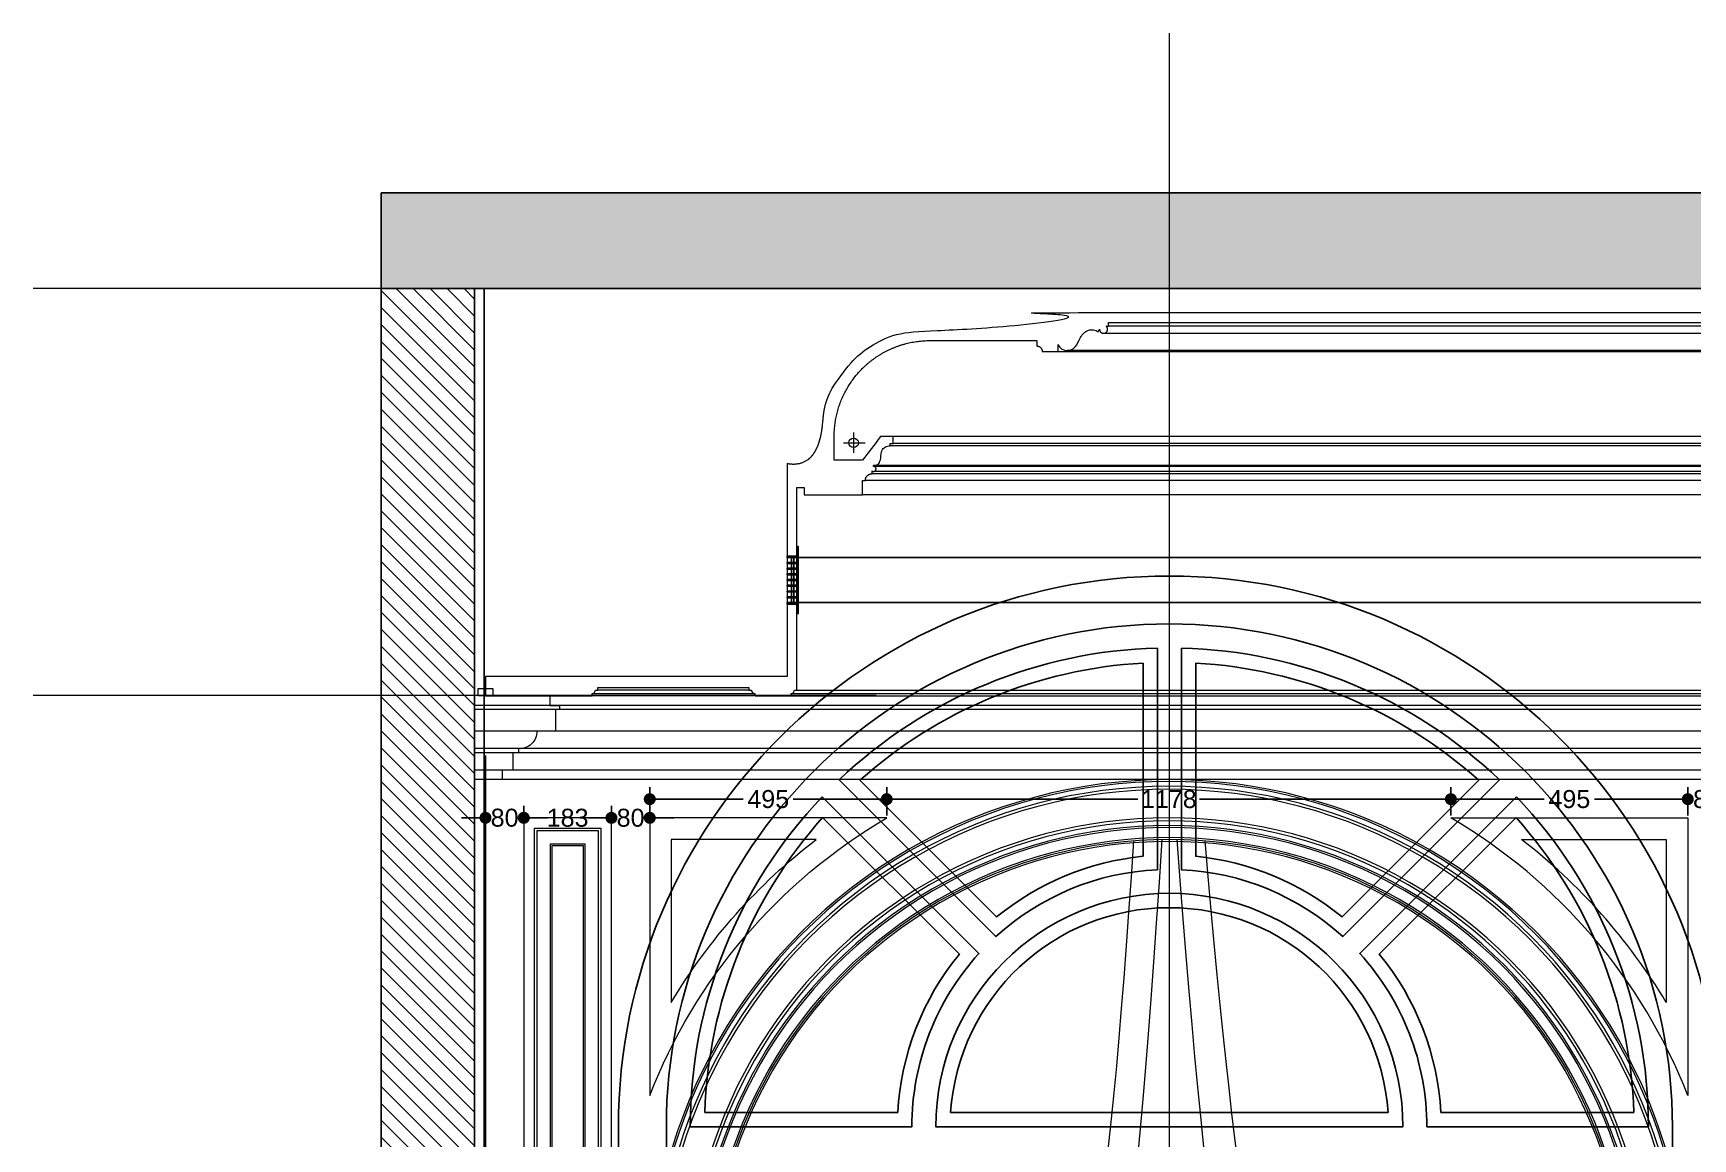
# Model space of a CAD drawing. Header units: millimetres. Extents: x -10942 to 92711, y -16583 to 30009.
# Drawn here: x 59975 to 63439, y 21237 to 23546 of the extents above; entities that cross this region are included whole.
import ezdxf
from ezdxf.lldxf.tags import DXFTag

# ---------------------------------------------------------------- set-up
doc = ezdxf.new("R2010")
doc.units = ezdxf.units.MM
doc.header["$LTSCALE"] = 1000
doc.header["$MEASUREMENT"] = 0
for name, pattern in [('CENTERX2', [4, 2.5, -0.5, 0.5, -0.5]), ('DASHED', [0.75, 0.5, -0.25]), ('HIDDEN', [0.375, 0.25, -0.125])]:
    doc.linetypes.add(name, pattern=pattern)
for name, color, linetype in [('8', 8, 'Continuous'), ('A-Hidden', 8, 'HIDDEN'), ('FURNITURE', 200, 'Continuous'), ('Layer3', 3, 'Continuous'), ('Layer7', 8, 'Continuous'), ('METAL', 5, 'Continuous'), ('PROJECTION', 8, 'Continuous'), ('WOOD 01', 34, 'Continuous')]:
    doc.layers.add(name, color=color, linetype=linetype)
for name, color, linetype, lineweight in [('Fabric', 253, 'Continuous', 0), ('GRC', 41, 'Continuous', 0), ('Lighting', 5, 'Continuous', 0)]:
    doc.layers.add(name, color=color, linetype=linetype, lineweight=lineweight)
doc.styles.get("Standard").update_dxf_attribs({"font": 'arial.ttf'})
tags = doc.linetypes.add('DASHED2', pattern=[0.375, 0.25, -0.125]).pattern_tags.tags
tags[6:7] = [DXFTag(74, 4), DXFTag(75, 0), DXFTag(340, '0'), DXFTag(46, 1.0), DXFTag(50, 0.0), DXFTag(44, 0.0), DXFTag(45, 0.0)]
tags[4:5] = [DXFTag(74, 4), DXFTag(75, 0), DXFTag(340, '0'), DXFTag(46, 1.0), DXFTag(50, 0.0), DXFTag(44, 0.0), DXFTag(45, 0.0)]
doc.dimstyles.new('chester 25', dxfattribs={"dimscale": 0.25, "dimtxt": 150, "dimasz": 100, "dimexe": 100, "dimexo": 20, "dimgap": 40, "dimtad": 0, "dimdec": 0, "dimzin": 0, "dimdsep": 46, "dimtxsty": 'Standard', "dimblk": 'DOT', "dimcen": 100, "dimclrd": 1, "dimclre": 1, "dimclrt": 3, "dimadec": 0, "dimazin": 0, "dimtfac": 1, "dimtdec": 0, "dimtofl": 0, "dimtmove": 0, "dimatfit": 3, "dimfxl": 1, "dimtolj": 1, "dimtzin": 0, "dimlwd": -1, "dimarcsym": 0})

# ---------------------------------------------------------------- blocks, each defined once
blk = doc.blocks.new('curtain elev1')
at = {"layer": 'Fabric', "lineweight": 0}
for points, knots in [([(323481.5, -7345.6, 0), (323413.9, -8268.1, 0), (323344.9, -8615.8, 0), (323084.8, -9075.5, 0), (322864.5, -9251.8, 0), (322695, -9247.7, 0), (322592.4, -9229.4, 0), (322465.3, -9156.1, 0)], [399.730755, 399.730755, 399.730755, 399.730755, 756.841523, 881.937441, 1071.680382, 1208.200709, 1265.355331, 1265.355331, 1265.355331, 1265.355331]), ([(323423.6, -7348.4, 0), (323353.5, -8154.8, 0), (323289.9, -8535.9, 0), (323012.8, -9025.7, 0), (322792.5, -9202, 0), (322622.8, -9197.9, 0), (322519.9, -9179.5, 0), (322465.3, -9156.1, 0), (322465.3, -9156.1, 0), (322465.3, -9156.1, 0), (322465.3, -9156.1, 0)], [355.76469, 355.76469, 355.76469, 355.76469, 756.841523, 881.937441, 1071.680382, 1208.200709, 1265.782785, 1265.782785, 1265.782785, 1265.786307, 1265.786307, 1265.786307, 1265.786307]), ([(323513.2, -7345.6, 0), (323574, -8322.5, 0), (323646.1, -8641.7, 0), (323891.5, -9075.5, 0), (324111.9, -9251.8, 0), (324281.3, -9247.7, 0), (324383.9, -9229.4, 0), (324511.1, -9156.1, 0)], [437.537701, 437.537701, 437.537701, 437.537701, 756.841523, 881.937441, 1071.680382, 1208.200709, 1265.355331, 1265.355331, 1265.355331, 1265.355331]), ([(323572.2, -7348.3, 0), (323626.5, -8175.7, 0), (323692.1, -8545.8, 0), (323963.5, -9025.7, 0), (324183.9, -9202, 0), (324353.5, -9197.9, 0), (324456.4, -9179.5, 0), (324511.1, -9156.1, 0), (324511.1, -9156.1, 0), (324511.1, -9156.1, 0), (324511.1, -9156.1, 0)], [370.207312, 370.207312, 370.207312, 370.207312, 756.841523, 881.937441, 1071.680382, 1208.200709, 1265.782785, 1265.782785, 1265.782785, 1265.786307, 1265.786307, 1265.786307, 1265.786307])]:
    blk.add_open_spline(points, degree=3, knots=knots, dxfattribs=at)
blk = doc.blocks.new('_Dot')
at = {"color": 0, "linetype": 'ByBlock', "lineweight": -2}
blk.add_line((-0.5, 0), (-1, 0), dxfattribs=at)
at = {"color": 0, "linetype": 'ByBlock', "const_width": 0.5}
blk.add_lwpolyline([(-0.25, 0, 1), (0.25, 0, 1)], format="xyb", close=True, dxfattribs=at)
blk = doc.blocks.new('*D219')
at = {"color": 1, "lineweight": -2, "transparency": 16777216}
for p, q in [((60919.1, 21905.9), (60919.1, 21932.3)), ((60999, 21906.1), (60999, 21932.3))]:
    blk.add_line(p, q, dxfattribs=at)
at = {"color": 1, "transparency": 16777216}
for p, q in [((60894.1, 21907.3), (60869.1, 21907.3)), ((61024, 21907.3), (61049, 21907.3))]:
    blk.add_line(p, q, dxfattribs=at)
at = {"layer": 'Defpoints', "color": 0, "transparency": 16777216}
for p in [(60919.1, 21900.9), (60999, 21907.3), (60999, 21901.1, 0)]:
    blk.add_point(p, dxfattribs=at)
at = {"color": 1, "transparency": 16777216, "xscale": 25, "yscale": 25, "zscale": 25}
blk.add_blockref('_Dot', (60919.1, 21907.3), dxfattribs=at)
at = {"color": 1, "transparency": 16777216, "xscale": 25, "yscale": 25, "zscale": 25, "rotation": 179.9999999966649}
blk.add_blockref('_Dot', (60999, 21907.3), dxfattribs=at)
at = {"color": 3, "transparency": 16777216, "insert": (60959, 21907.3), "char_height": 37.5, "attachment_point": 5, "rotation": 360}
blk.add_mtext('\\A1;80', dxfattribs=at)
blk = doc.blocks.new('*D220')
at = {"color": 1, "lineweight": -2, "transparency": 16777216}
for p, q in [((60999, 21906.1), (60999, 21932.2)), ((61182, 21912.1), (61182, 21932.2))]:
    blk.add_line(p, q, dxfattribs=at)
at = {"color": 1, "transparency": 16777216}
for p, q in [((61024, 21907.2), (61040.9, 21907.2)), ((61157, 21907.2), (61140.2, 21907.2))]:
    blk.add_line(p, q, dxfattribs=at)
at = {"layer": 'Defpoints', "color": 0, "transparency": 16777216}
for p in [(60999, 21901.1, 0), (61182, 21907.2), (61182, 21907.1, 0)]:
    blk.add_point(p, dxfattribs=at)
at = {"color": 1, "transparency": 16777216, "xscale": 25, "yscale": 25, "zscale": 25, "rotation": 179.9999999966649}
blk.add_blockref('_Dot', (60999, 21907.2), dxfattribs=at)
at = {"color": 1, "transparency": 16777216, "xscale": 25, "yscale": 25, "zscale": 25}
blk.add_blockref('_Dot', (61182, 21907.2), dxfattribs=at)
at = {"color": 3, "transparency": 16777216, "insert": (61090.5, 21907.2), "char_height": 37.5, "attachment_point": 5, "rotation": 360}
blk.add_mtext('\\A1;183', dxfattribs=at)
blk = doc.blocks.new('*D221')
at = {"color": 1, "lineweight": -2, "transparency": 16777216}
for p, q in [((61182, 21912.1), (61182, 21932.2)), ((61262, 21912.1), (61262, 21932.2))]:
    blk.add_line(p, q, dxfattribs=at)
at = {"color": 1, "transparency": 16777216}
for p, q in [((61157, 21907.2), (61132, 21907.2)), ((61287, 21907.2), (61312, 21907.2))]:
    blk.add_line(p, q, dxfattribs=at)
at = {"layer": 'Defpoints', "color": 0, "transparency": 16777216}
for p in [(61182, 21907.1, 0), (61262, 21907.2), (61262, 21907.1, 0)]:
    blk.add_point(p, dxfattribs=at)
at = {"color": 1, "transparency": 16777216, "xscale": 25, "yscale": 25, "zscale": 25}
blk.add_blockref('_Dot', (61182, 21907.2), dxfattribs=at)
at = {"color": 1, "transparency": 16777216, "xscale": 25, "yscale": 25, "zscale": 25, "rotation": 179.9999999966649}
blk.add_blockref('_Dot', (61262, 21907.2), dxfattribs=at)
at = {"color": 3, "transparency": 16777216, "insert": (61222, 21907.2), "char_height": 37.5, "attachment_point": 5, "rotation": 360}
blk.add_mtext('\\A1;80', dxfattribs=at)
blk = doc.blocks.new('*D222')
at = {"color": 1, "lineweight": -2, "transparency": 16777216}
for p, q in [((61262, 21912.2), (61262, 21971.2)), ((61756.6, 21912.1), (61756.6, 21971.2))]:
    blk.add_line(p, q, dxfattribs=at)
at = {"color": 1, "transparency": 16777216}
for p, q in [((61287, 21946.2), (61457, 21946.2)), ((61731.6, 21946.2), (61561.6, 21946.2))]:
    blk.add_line(p, q, dxfattribs=at)
at = {"layer": 'Defpoints', "color": 0, "transparency": 16777216}
for p in [(61756.6, 21946.2), (61262, 21907.2), (61756.6, 21907.1, 0)]:
    blk.add_point(p, dxfattribs=at)
at = {"color": 1, "transparency": 16777216, "xscale": 25, "yscale": 25, "zscale": 25, "rotation": 179.9999999966649}
blk.add_blockref('_Dot', (61262, 21946.2), dxfattribs=at)
at = {"color": 1, "transparency": 16777216, "xscale": 25, "yscale": 25, "zscale": 25}
blk.add_blockref('_Dot', (61756.6, 21946.2), dxfattribs=at)
at = {"color": 3, "transparency": 16777216, "insert": (61509.3, 21946.2), "char_height": 37.5, "attachment_point": 5, "rotation": 360}
blk.add_mtext('\\A1;495', dxfattribs=at)
blk = doc.blocks.new('*D223')
at = {"color": 1, "lineweight": -2, "transparency": 16777216}
for p, q in [((61756.6, 21912.1), (61756.6, 21971.2)), ((62934.2, 21912.1), (62934.2, 21971.2))]:
    blk.add_line(p, q, dxfattribs=at)
at = {"color": 1, "transparency": 16777216}
for p, q in [((61781.6, 21946.2), (62281.1, 21946.2)), ((62909.2, 21946.2), (62409.7, 21946.2))]:
    blk.add_line(p, q, dxfattribs=at)
at = {"layer": 'Defpoints', "color": 0, "transparency": 16777216}
for p in [(62934.2, 21946.2), (61756.6, 21907.1, 0), (62934.2, 21907.1, 0)]:
    blk.add_point(p, dxfattribs=at)
at = {"color": 1, "transparency": 16777216, "xscale": 25, "yscale": 25, "zscale": 25, "rotation": 179.9999999966649}
blk.add_blockref('_Dot', (61756.6, 21946.2), dxfattribs=at)
at = {"color": 1, "transparency": 16777216, "xscale": 25, "yscale": 25, "zscale": 25}
blk.add_blockref('_Dot', (62934.2, 21946.2), dxfattribs=at)
at = {"color": 3, "transparency": 16777216, "insert": (62345.4, 21946.2), "char_height": 37.5, "attachment_point": 5, "rotation": 360}
blk.add_mtext('\\A1;1178', dxfattribs=at)
blk = doc.blocks.new('*D224')
at = {"color": 1, "lineweight": -2, "transparency": 16777216}
for p, q in [((62934.2, 21912.1), (62934.2, 21971.2)), ((63428.8, 21912.1), (63428.8, 21971.2))]:
    blk.add_line(p, q, dxfattribs=at)
at = {"color": 1, "transparency": 16777216}
for p, q in [((62959.2, 21946.2), (63129.2, 21946.2)), ((63403.8, 21946.2), (63233.8, 21946.2))]:
    blk.add_line(p, q, dxfattribs=at)
at = {"layer": 'Defpoints', "color": 0, "transparency": 16777216}
for p in [(63428.8, 21946.2), (62934.2, 21907.1, 0), (63428.8, 21907.1, 0)]:
    blk.add_point(p, dxfattribs=at)
at = {"color": 1, "transparency": 16777216, "xscale": 25, "yscale": 25, "zscale": 25, "rotation": 179.9999999966649}
blk.add_blockref('_Dot', (62934.2, 21946.2), dxfattribs=at)
at = {"color": 1, "transparency": 16777216, "xscale": 25, "yscale": 25, "zscale": 25}
blk.add_blockref('_Dot', (63428.8, 21946.2), dxfattribs=at)
at = {"color": 3, "transparency": 16777216, "insert": (63181.5, 21946.2), "char_height": 37.5, "attachment_point": 5, "rotation": 360}
blk.add_mtext('\\A1;495', dxfattribs=at)
blk = doc.blocks.new('*D165')
at = {"color": 1, "lineweight": -2, "transparency": 16777216}
for p, q in [((63428.8, 21912.1), (63428.8, 21971.2)), ((63508.8, 21912.1), (63508.8, 21971.2))]:
    blk.add_line(p, q, dxfattribs=at)
at = {"color": 1, "transparency": 16777216}
for p, q in [((63403.8, 21946.2), (63378.8, 21946.2)), ((63533.8, 21946.2), (63558.8, 21946.2))]:
    blk.add_line(p, q, dxfattribs=at)
at = {"layer": 'Defpoints', "color": 0, "transparency": 16777216}
for p in [(63508.8, 21946.2), (63428.8, 21907.1, 0), (63508.8, 21907.1, 0)]:
    blk.add_point(p, dxfattribs=at)
at = {"color": 1, "transparency": 16777216, "xscale": 25, "yscale": 25, "zscale": 25}
blk.add_blockref('_Dot', (63428.8, 21946.2), dxfattribs=at)
at = {"color": 1, "transparency": 16777216, "xscale": 25, "yscale": 25, "zscale": 25, "rotation": 179.9999999966649}
blk.add_blockref('_Dot', (63508.8, 21946.2), dxfattribs=at)
at = {"color": 3, "transparency": 16777216, "insert": (63468.8, 21946.2), "char_height": 37.5, "attachment_point": 5, "rotation": 360}
blk.add_mtext('\\A1;80', dxfattribs=at)
blk = doc.blocks.new('DIFFUSER SEC')
at = {"layer": 'FURNITURE', "color": 251, "linetype": 'Continuous', "lineweight": 0}
for p, q in [((55028.5, -20119.8), (55028.5, -20213.8)), ((55051.5, -20119.8), (55051.5, -20213.8))]:
    blk.add_line(p, q, dxfattribs=at)
at = {"layer": 'METAL'}
for points in [[(55048.5, -20096.8), (55048.5, -20116.8), (55028.5, -20116.8), (55028.5, -20119.8), (55051.5, -20119.8), (55051.5, -20096.8), (55048.5, -20096.8)], [(55048.5, -20236.8), (55048.5, -20216.8), (55028.5, -20216.8), (55028.5, -20213.8), (55051.5, -20213.8), (55051.5, -20236.8), (55048.5, -20236.8)]]:
    blk.add_lwpolyline(points, dxfattribs=at)
for points in [[(55028.5, -20130.2), (55051.5, -20130.2), (55051.5, -20132.2), (55028.5, -20132.2)], [(55028.5, -20142.1), (55051.5, -20142.1), (55051.5, -20144.1), (55028.5, -20144.1)], [(55028.5, -20154), (55051.5, -20154), (55051.5, -20156), (55028.5, -20156)], [(55028.5, -20165.8), (55051.5, -20165.8), (55051.5, -20167.8), (55028.5, -20167.8)], [(55028.5, -20177.7), (55051.5, -20177.7), (55051.5, -20179.7), (55028.5, -20179.7)], [(55028.5, -20189.6), (55051.5, -20189.6), (55051.5, -20191.6), (55028.5, -20191.6)], [(55028.5, -20201.5), (55051.5, -20201.5), (55051.5, -20203.5), (55028.5, -20203.5)]]:
    blk.add_lwpolyline(points, close=True, dxfattribs=at)
at = {"layer": 'PROJECTION'}
for p, q in [((55037.5, -20130.2), (55037.5, -20119.8)), ((55042.5, -20130.2), (55042.5, -20119.8)), ((55037.5, -20142.1), (55037.5, -20132.2)), ((55037.5, -20154), (55037.5, -20144.1)), ((55037.5, -20165.8), (55037.5, -20156)), ((55042.5, -20142.1), (55042.5, -20132.2)), ((55042.5, -20154), (55042.5, -20144.1)), ((55042.5, -20165.8), (55042.5, -20156)), ((55037.5, -20177.7), (55037.5, -20167.8)), ((55037.5, -20189.6), (55037.5, -20179.7)), ((55037.5, -20201.5), (55037.5, -20191.6)), ((55042.5, -20177.7), (55042.5, -20167.8)), ((55042.5, -20189.6), (55042.5, -20179.7)), ((55042.5, -20201.5), (55042.5, -20191.6)), ((55037.5, -20213.8), (55037.5, -20203.5)), ((55042.5, -20213.8), (55042.5, -20203.5))]:
    blk.add_line(p, q, dxfattribs=at)
blk = doc.blocks.new('light')
at = {"layer": 'Lighting'}
for p, q in [((111358.2, -7170.5), (111358.2, -7213.4)), ((111336.9, -7192.4), (111382.3, -7192.4))]:
    blk.add_line(p, q, dxfattribs=at)
blk.add_circle((111358.2, -7192.4), 9.95, dxfattribs=at)

msp = doc.modelspace()

# ---------------------------------------------------------------- hatches: boundary and pattern name
at = {"layer": 'Layer7'}
h = msp.add_hatch(dxfattribs=at)
h.set_pattern_fill('AR-CONC', color=256, scale=10, style=0)
h.set_pattern_definition([(130, (-149429.85, -95187.583), (-71.726018, -6.275213), [7.5, -82.5]), (185, (-149429.85, -95187.58), (13.875133, 75.219213), [6, -66]), (79.5486, (-149435.83, -95188.106), (-57.850938, 68.943954), [6.37402, -70.114211]), (133.8158, (-149429.85, -95167.58), (-106.724105, -16.5519), [11.25, -123.75]), (83.3644, (-149438.74, -95168.96), (-93.46627, 97.411787), [9.56103, -105.1713]), (188.8158, (-149429.85, -95167.58), (-93.466195, 97.41186), [9, -99]), (159, (-149439.85, -95172.583), (-59.690705, -40.261889), [7.5, -82.5]), (214, (-149439.85, -95172.58), (-24.331533, 72.515005), [6, -66]), (108.5486, (-149444.824, -95175.94), (-84.022263, 32.25305), [6.37402, -70.114211]), (142.5, (-149429.85, -95187.583), (-1.2159855, 33.2893854), [0, -65.2, 0, -67, 0, -66.25]), (172.5, (-149429.85, -95187.583), (-26.306954, 39.441171), [0, -38.2, 0, -63.7, 0, -25.25]), (212.5, (-149407.55, -95187.583), (-53.3822436, -2.2554872), [0, -25, 0, -78, 0, -103.5]), (222.5, (-149397.55, -95187.583), (-58.318617, 10.010498), [0, -32.5, 0, -51.8, 0, -73.5])])
h.paths.add_polyline_path([(60701.6, 23212.1), (60701.6, 23012.1), (67246.6, 23012.1), (67246.6, 23212.1)])
h = msp.add_hatch(dxfattribs=at)
h.set_pattern_fill('ANSI31', color=256, scale=200, style=0)
h.set_pattern_definition([(135, (-144624.777, -95237.583), (17.6776695, 17.6776695), [])])
h.paths.add_polyline_path([(60896.5, 18762.1), (60701.6, 18762.1), (60701.6, 23012.1), (60896.5, 23012.1)])

# ---------------------------------------------------------------- linework, layer by layer
at = {"layer": '8', "linetype": 'DASHED2', "ltscale": 200}
msp.add_line((60896.5, 23012.1, 0), (60896.5, 18862.1, 0), dxfattribs=at)
at = {"layer": '8', "linetype": 'HIDDEN', "ltscale": 20, "elevation": 0}
msp.add_lwpolyline([(66006.6, 22356.7), (61569.1, 22356.6), (61569.1, 22450.6), (66006.6, 22450.6)], close=True, dxfattribs=at)
at = {"layer": '8', "linetype": 'DASHED2', "ltscale": 200, "elevation": 0}
for points in [[(62321.6, 22261.7), (62321.6, 21799, 0.174835), (61984.6, 21659.4), (61657.3, 21986.6, -0.185948)], [(62371.6, 22261.7), (62371.6, 21799, -0.174835), (62708.5, 21659.4), (63035.8, 21986.6, 0.185948)], [(62291.6, 22230.5), (62291.6, 21826.9, 0.148901), (61986, 21700.3), (61700.7, 21985.7, -0.169582)], [(62401.6, 22230.5), (62401.6, 21826.9, -0.148901), (62707.1, 21700.3), (62992.5, 21985.7, 0.169582)], [(61622, 21951.3), (61949.2, 21624, 0.186847), (61809.1, 21262.1), (61346.6, 21262.1, -0.192422)], [(63071.1, 21951.3), (62743.9, 21624, -0.186847), (62884.1, 21262.1), (63346.6, 21262.1, 0.192422)], [(61622.9, 21908), (61908.3, 21622.6, 0.16021), (61779.8, 21292.1), (61377, 21292.1, -0.176224)], [(63070.2, 21908), (62784.8, 21622.6, -0.16021), (62913.3, 21292.1), (63316.1, 21292.1, 0.176224)], [(62834.1, 21262.1), (61859.1, 21262.1, -1)], [(62803.1, 21292.1), (61890, 21292.1, -0.936442)]]:
    msp.add_lwpolyline(points, format="xyb", close=True, dxfattribs=at)
msp.add_lwpolyline([(61196.6, 18862.1), (61196.6, 21262.1)], dxfattribs=at)
at = {"layer": '8', "linetype": 'DASHED2', "ltscale": 200}
msp.add_arc((62346.6, 21262.1, 0), 1150, 0, 180, dxfattribs=at)
at = {"layer": 'A-Hidden', "linetype": 'DASHED', "lineweight": 0, "ltscale": 10}
for p, q in [((69234.9, 23012.1, 0), (59975, 23012.1, 0)), ((69234.9, 22162.6, 0), (59975, 22162.6, 0))]:
    msp.add_line(p, q, dxfattribs=at)
at = {"layer": 'GRC', "lineweight": 0}
for p, q in [((65355.8, 22933.6, 0), (62219.8, 22933.6, 0)), ((62212.6, 22919.5, 0), (65366.4, 22918.8, 0)), ((62114.8, 22881.2, 0), (65460.8, 22881.2, 0)), ((65440.3, 22883.1, 0), (62133, 22883, 0)), ((65805.8, 22703.7, 0), (61769.8, 22703.7, 0)), ((65812.2, 22683.8, 0), (61763.8, 22683.8, 0)), ((65805.8, 22688.8, 0), (61769.8, 22688.8, 0)), ((65849.6, 22625.7, 0), (61726, 22625.7, 0)), ((65846.4, 22642.9, 0), (61729.2, 22642.9, 0)), ((65846.4, 22640.9, 0), (61729.2, 22640.9, 0)), ((65846.6, 22630.5, 0), (61729.4, 22630.5, 0)), ((65863.6, 22611.6, 0), (61712, 22611.6, 0)), ((65869.6, 22581.6, 0), (61706, 22581.6, 0)), ((61469.1, 22174.1, 0), (61153.7, 22174.1, 0)), ((61569.1, 22174.1, 0), (66006.6, 22174.1, 0)), ((66501.9, 22142.1, 0), (60896.5, 22142.1, 0)), ((61141.7, 22167.1, 0), (61481.1, 22167.1, 0)), ((61479.5, 22162.1, 0), (61141.7, 22162.1, 0)), ((61557, 22167.1, 0), (66018.6, 22167.1, 0)), ((61557, 22162.1, 0), (66018.6, 22162.1, 0)), ((66501.9, 22133.4, 0), (60896.5, 22133.4, 0)), ((66510.5, 22088.1, 0), (60896.5, 22088.1, 0)), ((66587.5, 22051.7, 0), (60896.5, 22051.7, 0)), ((66587.5, 22043.1, 0), (60896.5, 22043.1, 0)), ((66599.5, 22006.9, 0), (60896.5, 22006.9, 0)), ((66621.4, 21987.1, 0), (60896.5, 21987.1, 0))]:
    msp.add_line(p, q, dxfattribs=at)
at = {"layer": 'GRC', "color": 1, "elevation": 0}
msp.add_lwpolyline([(61549.1, 22647.1), (61549.1, 22202.1), (60919.1, 22202.1), (60919.1, 22162.1), (61113.7, 22162.1), (61113.7, 22162.1), (61113.7, 22162.1), (61141.7, 22162.1), (61141.7, 22167.1, 0.413614), (61148.7, 22174.1), (61153.7, 22174.1), (61153.7, 22179.1), (61469.1, 22179.1), (61469.1, 22174.1), (61474.1, 22174.1, 0.413614), (61481.1, 22167.1), (61481.1, 22162.1), (61557, 22162.1), (61557, 22162.1), (61557, 22167.1, 0.413614), (61564.1, 22174.1), (61569.1, 22174.1), (61569.1, 22596.6)], format="xyb", dxfattribs=at)
for points in [[(60904.1, 22162.1), (60904.1, 22177.1), (60919.1, 22177.1), (60919.1, 22162.1)], [(60919.1, 22162.1), (60919.1, 22177.1), (60934.1, 22177.1), (60934.1, 22162.1)]]:
    msp.add_lwpolyline(points, close=True, dxfattribs=at)
at = {"layer": 'GRC', "lineweight": 0, "elevation": 0}
for points in [[(60919.1, 22162.1), (61053.7, 22162.1), (61053.7, 22142.1), (61073.7, 22142.1), (61073.7, 22133.4), (61067.8, 22133.4, 0.415481), (61065.1, 22130.6), (61065.1, 22088.1), (61026.3, 22088.1, -0.439979), (60988.1, 22051.7), (60988.1, 22043.1), (60976.1, 22043.1), (60976.1, 22006.9), (60954.2, 22006.9), (60954.2, 21987.1), (60929.1, 21987.1)], [(61756.6, 21907.1), (61262, 21907.1), (61262, 21327.6, -0.168344), (61756.6, 21907.1, -0.078992)], [(62934.2, 21907.1), (63428.8, 21907.1), (63428.8, 21327.6, 0.168344), (62934.2, 21907.1, 0.078992)]]:
    msp.add_lwpolyline(points, format="xyb", dxfattribs=at)
for points in [[(61182, 21907.1), (60999, 21907.1), (60999, 19122.1), (61182, 19122.1)], [(61160.3, 21885.3), (61020.8, 21885.3), (61020.8, 19143.8), (61160.3, 19143.8)], [(61154.9, 21879.9), (61026.2, 21879.9), (61026.2, 19149.2), (61154.9, 19149.2)], [(61127, 21852.1), (61054, 21852.1), (61054, 19177.1), (61127, 19177.1)], [(61123.6, 21848.6), (61057.5, 21848.6), (61057.5, 19180.5), (61123.6, 19180.5)]]:
    msp.add_lwpolyline(points, close=True, dxfattribs=at)
for points in [[(61609.4, 21862.1), (61307, 21862.1), (61307, 21521.7, -0.095043)], [(63081.4, 21862.1), (63383.8, 21862.1), (63383.8, 21521.7, 0.095043)]]:
    msp.add_lwpolyline(points, format="xyb", close=True, dxfattribs=at)
at = {"layer": 'GRC', "color": 1}
for points, weights, knots in [([(61549.1, 22647.1, 0), (61625.9, 22634, 0), (61621.6, 22735.6, 0), (61625.6, 22755.2, 0), (61631.7, 22798.6, 0), (61663, 22839.7, 0), (61700.5, 22875.7, 0), (61733.1, 22900.7, 0), (61770.8, 22927, 0), (61857, 22924.7, 0), (62036, 22921, 0), (62105.2, 22960.7, 0), (62173.9, 22962.1, 0), (62199.8, 22962.1, 0), (62272.4, 22962.1, 0), (64115.7, 22962.1, 0)], [1, 1, 1, 1, 0.949253021674, 0.949253021674, 1, 0.949253021674, 0.949253021674, 1, 1, 1, 1, 1, 1, 1], [0.672419, 0.672419, 0.672419, 0.672419, 1.619398, 1.619398, 1.619398, 2.404796, 2.404796, 2.404796, 3.190194, 3.190194, 3.190194, 4.002694, 4.002694, 4.002694, 4.44479, 4.44479, 4.44479, 4.44479]), ([(61705.6, 22845.1, 0), (61743.6, 22883.1, 0), (61793.2, 22903.7, 0), (61847, 22903.7, 0), (61921.2, 22903.7, 0), (61995.5, 22903.7, 0), (62069.8, 22903.7, 0)], [1, 0.949253021674, 0.949253021674, 1, 1, 1, 1], [1220.88428, 1220.88428, 1220.88428, 1220.88428, 1221.669678, 1221.669678, 1221.669678, 1222.669678, 1222.669678, 1222.669678, 1222.669678]), ([(61647, 22653.7, 0), (61647, 22670.3, 0), (61647, 22687, 0), (61647, 22703.7, 0), (61647, 22757.4, 0), (61667.6, 22807.1, 0), (61705.6, 22845.1, 0)], [1, 1, 1, 1, 0.949253021674, 0.949253021674, 1], [1219.098882, 1219.098882, 1219.098882, 1219.098882, 1220.098882, 1220.098882, 1220.098882, 1220.88428, 1220.88428, 1220.88428, 1220.88428])]:
    msp.add_rational_spline(points, weights, degree=3, knots=knots, dxfattribs=at)
for points, weights in [([(62216.6, 22923.3, 0), (62218.6, 22926.8, 0), (62217.9, 22930.8, 0), (62215, 22933.6, 0)], [1, 0.859857415077, 0.859857415077, 1]), ([(62200.7, 22927.3, 0), (62200.7, 22923.3, 0), (62203.2, 22920.1, 0), (62207.1, 22919.1, 0)], [1, 0.859857415077, 0.859857415077, 1]), ([(62207.1, 22919.1, 0), (62211, 22918.1, 0), (62214.7, 22919.7, 0), (62216.6, 22923.3, 0)], [1, 0.859857415077, 0.859857415077, 1]), ([(62069.8, 22892.4, 0), (62076.4, 22892.4, 0), (62081, 22887.8, 0), (62081, 22881.2, 0)], [1, 0.80473785416, 0.80473785416, 1]), ([(61712, 22611.6, 0), (61712, 22619.8, 0), (61717.8, 22625.6, 0), (61726, 22625.6, 0)], [1, 0.804737854124, 0.804737854124, 1]), ([(61726, 22631.6, 0), (61727.8, 22630.2, 0), (61730.2, 22630.1, 0), (61732.2, 22631.4, 0)], [1, 0.869851736995, 0.869851736995, 1]), ([(61734.2, 22637.2, 0), (61733.5, 22639.5, 0), (61731.6, 22640.9, 0), (61729.2, 22640.9, 0)], [1, 0.869851736995, 0.869851736995, 1]), ([(61732.2, 22631.4, 0), (61734.1, 22632.8, 0), (61734.9, 22635, 0), (61734.2, 22637.2, 0)], [1, 0.869851736995, 0.869851736995, 1])]:
    msp.add_rational_spline(points, weights, degree=3, dxfattribs=at)
for points in [[(62215, 22933.6, 0), (62216.6, 22933.6, 0), (62218.2, 22933.6, 0), (62219.8, 22933.6, 0)], [(62219.8, 22933.6, 0), (62219.8, 22936.1, 0), (62219.8, 22938.6, 0), (62219.8, 22941.2, 0)], [(62219.8, 22941.2, 0), (62255.8, 22941.2, 0), (62291.8, 22941.2, 0), (64115.7, 22941.2, 0)], [(62069.8, 22903.7, 0), (62069.8, 22899.9, 0), (62069.8, 22896.2, 0), (62069.8, 22892.4, 0)], [(62198.3, 22922.2, 0), (62199.1, 22923.9, 0), (62199.9, 22925.6, 0), (62200.7, 22927.3, 0)], [(62081, 22881.2, 0), (62092.3, 22881.2, 0), (62103.5, 22881.2, 0), (62114.8, 22881.2, 0)], [(62114.8, 22881.2, 0), (62114.8, 22885.9, 0), (62114.8, 22890.7, 0), (62114.8, 22895.4, 0)], [(61743.7, 22703.7, 0), (61731.1, 22687, 0), (61718.6, 22670.3, 0), (61706, 22653.7, 0)], [(61769.8, 22703.7, 0), (61761.1, 22703.7, 0), (61752.4, 22703.7, 0), (61743.7, 22703.7, 0)], [(61769.8, 22688.7, 0), (61769.8, 22693.7, 0), (61769.8, 22698.7, 0), (61769.8, 22703.7, 0)], [(61763.8, 22683.7, 0), (61763.8, 22685.3, 0), (61763.8, 22687, 0), (61763.8, 22688.7, 0)], [(61763.8, 22688.7, 0), (61765.8, 22688.7, 0), (61767.8, 22688.7, 0), (61769.8, 22688.7, 0)], [(61706, 22653.7, 0), (61686.3, 22653.7, 0), (61666.7, 22653.7, 0), (61647, 22653.7, 0)], [(61726, 22625.6, 0), (61726, 22627.6, 0), (61726, 22629.6, 0), (61726, 22631.6, 0)], [(61729.2, 22640.9, 0), (61729.2, 22641.6, 0), (61729.2, 22642.2, 0), (61729.2, 22642.9, 0)], [(61569.1, 22596.6, 0), (61574.1, 22596.6, 0), (61579.1, 22596.6, 0), (61584.1, 22596.6, 0)], [(61584.1, 22596.6, 0), (61584.1, 22591.6, 0), (61584.1, 22586.6, 0), (61584.1, 22581.6, 0)], [(61706, 22581.6, 0), (61706, 22591.6, 0), (61706, 22601.6, 0), (61706, 22611.6, 0)], [(61706, 22611.6, 0), (61708, 22611.6, 0), (61710, 22611.6, 0), (61712, 22611.6, 0)], [(61584.1, 22581.6, 0), (61652.7, 22581.6, 0), (61679.3, 22581.6, 0), (61706, 22581.6, 0)]]:
    msp.add_open_spline(points, degree=3, dxfattribs=at)
for points, knots in [([(62114.8, 22895.4, 0), (62115.3, 22893.7, 0), (62117.8, 22889.5, 0), (62127.2, 22881.2, 0), (62149.1, 22883.9, 0), (62158, 22905.4, 0), (62168.8, 22923.7, 0), (62186.8, 22927.8, 0), (62195.5, 22924.4, 0), (62198.3, 22922.2, 0)], [1227.240474, 1227.240474, 1227.240474, 1227.240474, 1263.20953, 1323.395093, 1470.775087, 1611.888659, 1766.488267, 1876.411689, 1946.427942, 1946.427942, 1946.427942, 1946.427942]), ([(61729.2, 22642.9, 0), (61732.2, 22642.9, 0), (61739.5, 22644.3, 0), (61744.9, 22656.8, 0), (61743.8, 22669.4, 0), (61750.4, 22680.8, 0), (61758.4, 22683.7, 0), (61762.7, 22683.7, 0), (61763.8, 22683.7, 0)], [12.38377, 12.38377, 12.38377, 12.38377, 191.063387, 414.968475, 742.989527, 949.449289, 1151.746905, 1213.098882, 1213.098882, 1213.098882, 1213.098882])]:
    msp.add_open_spline(points, degree=3, knots=knots, dxfattribs=at)
at = {"layer": 'Layer3'}
for p, q in [((60701.6, 23212.1, 0), (60701.6, 18562.1, 0)), ((67246.6, 23212.1, 0), (60701.6, 23212.1, 0)), ((67246.6, 23012.1, 0), (60701.6, 23012.1, 0)), ((60896.5, 23012.1, 0), (60896.5, 18762.1, 0)), ((60916.5, 23012.1, 0), (60916.5, 18762.1, 0)), ((60919.1, 22037.1, 0), (60919.1, 19042.1, 0))]:
    msp.add_line(p, q, dxfattribs=at)
at = {"layer": 'Layer3', "elevation": 0}
msp.add_lwpolyline([(63396.6, 21262.1), (63396.6, 18862.1), (61296.6, 18862.1), (61296.6, 21262.1)], dxfattribs=at)
at = {"layer": 'Layer3'}
msp.add_arc((62346.6, 21262.1, 0), 1050, 0, 180, dxfattribs=at)
at = {"layer": 'Layer7', "linetype": 'CENTERX2', "lineweight": 0, "ltscale": 150}
msp.add_line((62346.3, 23545.5, 0), (62346.3, 18330.9, 0), dxfattribs=at)
at = {"layer": 'WOOD 01', "lineweight": 0, "ltscale": 500, "elevation": 0}
for points in [[(63428.8, 19067.1), (63428.8, 20901.2, 1.002257), (61262, 20901.2), (61262, 19067.1)], [(63424.8, 19067.1), (63424.8, 20901.2, 1.002261), (61266, 20901.2), (61266, 19067.1)], [(63414.8, 19067.1), (63414.8, 20901.2, 1.002271), (61276, 20901.2), (61276, 19067.1)], [(63408.5, 19067.1), (63408.5, 20901.3, 1.002278), (61282.3, 20901.3), (61282.3, 19067.1)], [(63349.1, 19067.1), (63349.1, 20901.3, 1.002344), (61341.7, 20901.3), (61341.7, 19067.1)], [(63342.8, 19067.1), (63342.8, 20901.3, 1.002352), (61348, 20901.3), (61348, 19067.1)], [(63332.8, 19067.1), (63332.8, 20901.3, 1.002364), (61358, 20901.3), (61358, 19067.1)], [(63328.8, 19067.1), (63328.8, 20901.3, 1.002369), (61362, 20901.3), (61362, 19067.1)], [(63307.6, 19067.1), (63307.6, 20901.4, 1.002395), (61383.3, 20901.4), (61383.3, 19067.1)], [(63303.6, 19067.1), (63303.6, 20901.4, 1.0024), (61387.3, 20901.4), (61387.3, 19067.1)], [(63299.6, 19067.1), (63299.6, 20901.4, 1.002405), (61391.3, 20901.4), (61391.3, 19067.1)]]:
    msp.add_lwpolyline(points, format="xyb", dxfattribs=at)

# ---------------------------------------------------------------- block references
msp.add_blockref('DIFFUSER SEC', (6520.5, 42570.4, 0))
at = {"xscale": -1}
msp.add_blockref('curtain elev1', (385843.9, 29207.3, 0), dxfattribs=at)
at = {"layer": 'GRC'}
msp.add_blockref('light', (-49670.7, 29882.6, 0), dxfattribs=at)

# ---------------------------------------------------------------- dimensions: what is measured, and where the dimension line sits
dim = msp.add_linear_dim(base=(61756.6, 21946.2, 0), p1=(61262, 21907.2, 0), p2=(61756.6, 21907.1, 0), angle=180, dimstyle='chester 25')
dim.commit()
dim.dimension.update_dxf_attribs({"geometry": '*D222', "text_midpoint": (61509.3, 21946.2, 0)})
for base, p1, p2, picture, middle in [((62934.2, 21946.2, 0), (61756.6, 21907.1, 0), (62934.2, 21907.1, 0), '*D223', (62345.4, 21946.2, 0)), ((63428.8, 21946.2, 0), (62934.2, 21907.1, 0), (63428.8, 21907.1, 0), '*D224', (63181.5, 21946.2, 0)), ((61182, 21907.2, 0), (60999, 21901.1, 0), (61182, 21907.1, 0), '*D220', (61090.5, 21907.2, 0))]:
    dim = msp.add_linear_dim(base=base, p1=p1, p2=p2, angle=180, dimstyle='chester 25', override={"dimtmove": 1})
    dim.commit()
    dim.dimension.update_dxf_attribs({"geometry": picture, "text_midpoint": middle})
for base, p1, p2, picture, middle in [((63508.8, 21946.2, 0), (63428.8, 21907.1, 0), (63508.8, 21907.1, 0), '*D165', (63468.8, 21946.2, 0)), ((61262, 21907.2, 0), (61182, 21907.1, 0), (61262, 21907.1, 0), '*D221', (61222, 21907.2, 0))]:
    dim = msp.add_linear_dim(base=base, p1=p1, p2=p2, angle=180, dimstyle='chester 25', override={"dimtmove": 1})
    dim.commit()
    dim.dimension.update_dxf_attribs({"geometry": picture, "text_midpoint": middle, "dimtype": 160})
dim = msp.add_linear_dim(base=(60999, 21907.3, 0), p1=(60919.1, 21900.9, 0), p2=(60999, 21901.1, 0), angle=180, dimstyle='chester 25')
dim.commit()
dim.dimension.update_dxf_attribs({"geometry": '*D219', "text_midpoint": (60959, 21907.3, 0), "dimtype": 160})

doc.saveas('drawing.dxf')
